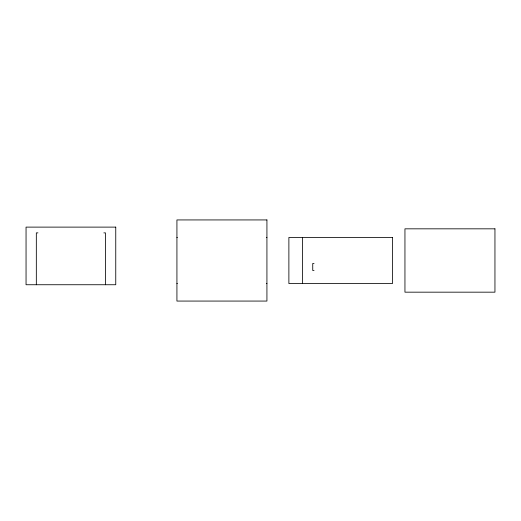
<?xml version="1.0" encoding="UTF-8"?>
<svg xmlns="http://www.w3.org/2000/svg" width="521" height="521" viewBox="0 0 521 521"><rect width="100%" height="100%" fill="white"/><g stroke="black" fill="none" stroke-linecap="round" stroke-linejoin="round"><path stroke-width="0.78" d="M37.955 232.88L36.327 232.88L36.327 284.74M103.848 232.88L105.47 232.88L105.47 284.74M176.925 237.452L177.381 237.452M266.472 237.452L266.928 237.452M314.033 263.476L312.737 263.476L312.737 270.484L314.033 270.484M176.925 283.548L177.381 283.548M266.472 283.548L266.928 283.548M302.473 237.452L302.473 283.548M266.928 219.934L176.925 219.934L176.925 301.066L266.928 301.066L266.928 219.934M115.753 227.117L26.05 227.117L26.05 284.74L115.753 284.74L115.753 227.117M494.95 228.83L404.947 228.83L404.947 292.17L494.95 292.17L494.95 228.83M392.482 237.452L288.881 237.452L288.881 283.548L392.482 283.548L392.482 237.452"/></g></svg>
